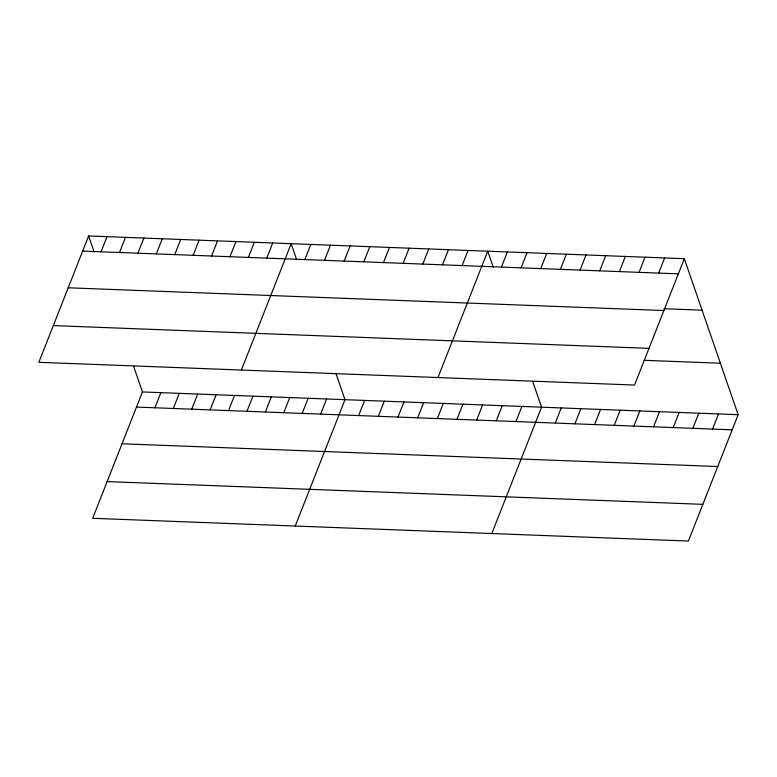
<?xml version="1.0" encoding="UTF-8"?>
<svg xmlns="http://www.w3.org/2000/svg" width="777" height="777" viewBox="0 0 777 777"><rect width="100%" height="100%" fill="white"/><g stroke="black" fill="none" stroke-linecap="round" stroke-linejoin="round"><path stroke-width="1.17" d="M88.617 235.955L38.85 362.305L634.547 385.052L684.314 258.702L88.617 235.955L94.172 252.039M101.068 251.797L107.032 236.655M119.483 252.496L125.447 237.364M137.898 253.205L143.862 238.063M156.303 253.904L162.267 238.772M174.718 254.603L180.682 239.471M193.133 255.312L199.097 240.171M133.576 366.21L142.453 391.948L92.686 518.298L688.383 541.045L738.15 414.695L684.314 258.702M211.548 256.012L217.511 240.88M154.905 407.789L160.868 392.647M229.953 256.721L235.917 241.579M173.32 408.488L179.283 393.356M248.368 257.42L254.332 242.288M191.725 409.188L197.688 394.056M266.783 258.119L272.746 242.987M210.14 409.897L216.103 394.755M241.385 370.037L291.161 243.687L296.707 259.78M228.555 410.596L234.518 395.464M304.856 259.576L310.819 244.444M246.969 411.305L252.933 396.163M324.514 260.324L330.468 245.192M265.375 412.004L271.338 396.872M283.79 412.704L289.753 397.571M344.172 261.082L350.126 245.94M302.204 413.413L308.168 398.271M363.83 261.83L369.784 246.697M320.619 414.112L326.583 398.98M383.488 262.577L389.442 247.445M295.221 526.029L344.988 399.679L336.111 373.941M403.146 263.335L409.1 248.193M358.683 415.569L364.646 400.427M422.805 264.083L428.758 248.951M378.341 416.317L384.304 401.185M442.463 264.831L448.416 249.699M397.999 417.064L403.962 401.932M462.121 265.588L468.075 250.447M417.657 417.822L423.62 402.68M437.966 377.544L487.733 251.194L493.288 267.288M437.315 418.57L443.278 403.438M501.427 267.084L507.391 251.952M456.973 419.318L462.937 404.186M521.085 267.832L527.049 252.7M476.631 420.075L482.595 404.934M540.743 268.589L546.707 253.448M496.289 420.823L502.253 405.691M560.402 269.337L566.365 254.205M515.947 421.571L521.911 406.439M580.06 270.085L586.023 254.953M491.802 533.537L541.569 407.187L532.692 381.449M599.718 270.843L605.681 255.701M555.264 423.077L561.227 407.935M619.376 271.591L625.339 256.449M574.922 423.824L580.885 408.692M639.034 272.338L644.997 257.206M594.58 424.572L600.543 409.44M658.692 273.086L664.656 257.954M614.238 425.33L620.201 410.188M633.896 426.078L639.859 410.946M653.554 426.826L659.518 411.693M673.212 427.583L679.176 412.441M692.87 428.331L698.834 413.189M712.528 429.079L718.492 413.947M82.653 251.097L678.35 273.844M663.917 308.722L702.078 310.178M68.201 287.791L663.898 310.538M53.302 325.602L648.999 348.358M644.065 360.305L720.386 363.218M142.453 391.948L738.15 414.695M136.49 407.08L732.187 429.827M122.038 443.784L717.734 466.53M107.139 481.594L702.835 504.341"/></g></svg>
